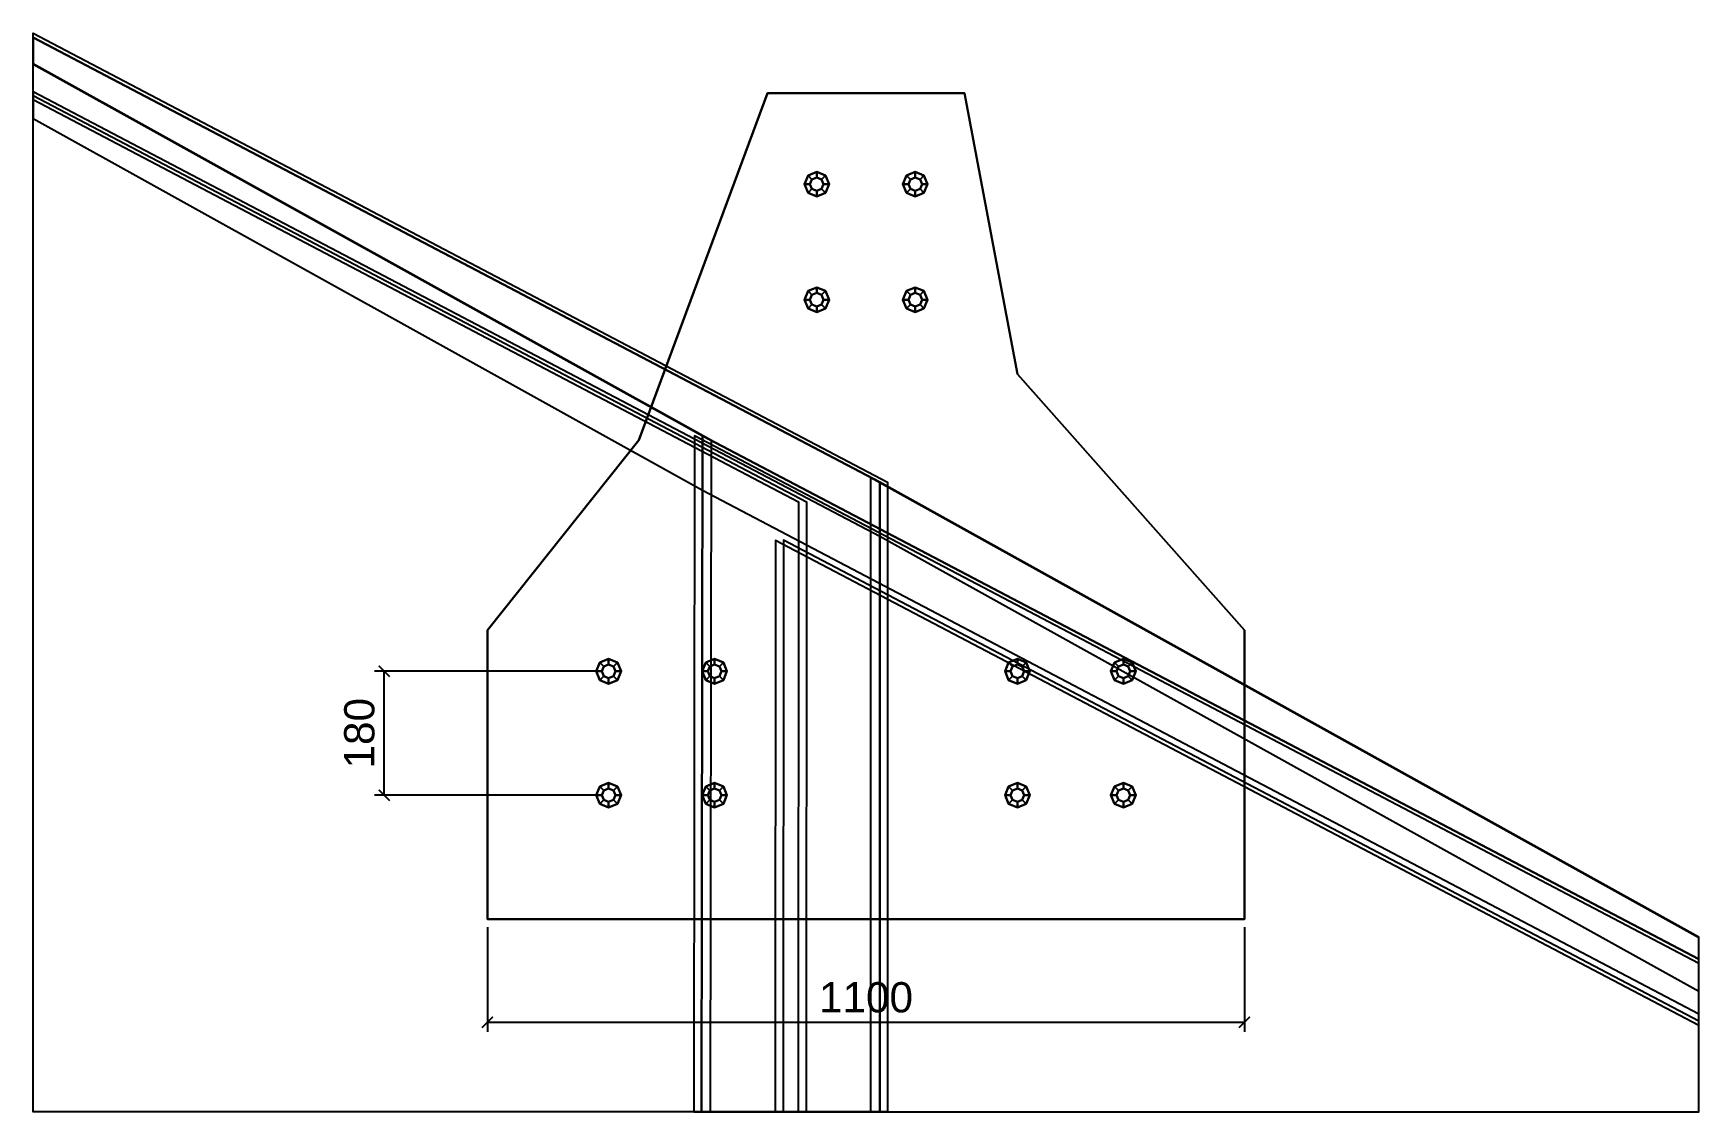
# Model space of a CAD drawing. Header units: millimetres. Extents: x -48000 to 1060615, y -2000 to 333000.
# Drawn here: x 1018790 to 1021210, y -880 to 687 of the extents above; entities that cross this region are included whole.
import ezdxf

# ---------------------------------------------------------------- set-up
doc = ezdxf.new("R2010")
doc.units = ezdxf.units.MM
doc.layers.add('D-STR-DIM', color=7, linetype='Continuous', lineweight=13)
doc.layers.add('D-STR-STRC', color=7, linetype='Continuous', lineweight=25)
doc.styles.add('OpenSansCondensed-Light', font='OpenSansCondensed-Light.ttf')
doc.styles.add('TOWER_UNICODE', font='Arial Unicode.ttf')
doc.dimstyles.new('EZDXF', dxfattribs={"dimtxt": 0.25, "dimasz": 0.175, "dimexe": 0.375, "dimexo": 0.125, "dimgap": 0.1, "dimtad": 1, "dimlfac": 100, "dimzin": 12, "dimdsep": 46, "dimtxsty": 'OpenSansCondensed-Light', "dimblk": 'ARCHTICK', "dimcen": 2.5, "dimazin": 3, "dimtfac": 0.5, "dimtmove": 2, "dimatfit": 3})

# ---------------------------------------------------------------- blocks, each defined once
blk = doc.blocks.new('_ARCHTICK')
at = {"color": 0, "linetype": 'BYBLOCK', "const_width": 0.15}
blk.add_lwpolyline([(-0.5, -0.5), (0.5, 0.5)], dxfattribs=at)

msp = doc.modelspace()

# ---------------------------------------------------------------- linework, layer by layer
at = {"layer": 'D-STR-STRC'}
for points in [[(1020031.42, -880), (1018790, -880), (1018790, 687.23), (1020031.42, 34.79)], [(1020019.95, -880), (1018790, -880), (1018790, 681.2), (1020019.96, 34.79)], [(1021210, -658.53), (1021210, -626.49), (1020019.91, 34.8), (1018790, 681.19), (1018790, 642.6), (1019762.36, 102.29)], [(1018790, 642.59), (1019762.31, 102.3), (1019775.42, 95.42), (1018790, 642.98)], [(1021210, -737.56), (1021210, -705.5), (1020019.91, -44.2), (1018790, 602.19), (1018790, 563.57), (1019762.27, 23.31)], [(1019912.97, -880), (1018790, -880), (1018790, 596.96), (1019913.45, 6.52)], [(1019901.51, -880), (1018790, -880), (1018790, 590.94), (1019901.99, 6.52)], [(1019450, -600), (1020550, -600), (1020550, -180), (1020220, 192), (1020143, 600), (1019857, 600), (1019670, 96), (1019450, -180)], [(1019857, 600), (1019670, 96), (1019670, 96), (1019857, 600)], [(1020143, 600), (1019857, 600), (1019857, 600), (1020143, 600)], [(1020220, 192), (1020143, 600), (1020143, 600), (1020220, 192)], [(1019946.5, 468), (1019941.23, 480.73), (1019928.5, 486), (1019915.77, 480.73), (1019910.5, 468), (1019915.77, 455.27), (1019928.5, 450), (1019941.23, 455.27)], [(1019928.5, 486), (1019915.77, 480.73), (1019915.77, 480.73), (1019928.5, 486)], [(1019928.5, 486), (1019915.77, 480.73), (1019921.5, 475), (1019928.5, 477.9)], [(1019941.23, 480.73), (1019928.5, 486), (1019928.5, 486), (1019941.23, 480.73)], [(1019941.23, 480.73), (1019928.5, 486), (1019928.5, 477.9), (1019935.5, 475)], [(1020089.5, 468), (1020084.23, 480.73), (1020071.5, 486), (1020058.77, 480.73), (1020053.5, 468), (1020058.77, 455.27), (1020071.5, 450), (1020084.23, 455.27)], [(1020071.5, 486), (1020058.77, 480.73), (1020058.77, 480.73), (1020071.5, 486)], [(1020071.5, 486), (1020058.77, 480.73), (1020064.5, 475), (1020071.5, 477.9)], [(1020084.23, 480.73), (1020071.5, 486), (1020071.5, 486), (1020084.23, 480.73)], [(1020084.23, 480.73), (1020071.5, 486), (1020071.5, 477.9), (1020078.5, 475)], [(1019915.77, 480.73), (1019910.5, 468), (1019910.5, 468), (1019915.77, 480.73)], [(1019915.77, 480.73), (1019910.5, 468), (1019918.6, 468), (1019921.5, 475)], [(1019910.5, 468), (1019915.77, 455.27), (1019915.77, 455.27), (1019910.5, 468)], [(1019910.5, 468), (1019915.77, 455.27), (1019921.5, 461), (1019918.6, 468)], [(1019915.77, 455.27), (1019928.5, 450), (1019928.5, 458.1), (1019921.5, 461)], [(1019938.4, 468), (1019935.5, 475), (1019928.5, 477.9), (1019921.5, 475), (1019918.6, 468), (1019921.5, 461), (1019928.5, 458.1), (1019935.5, 461)], [(1019928.5, 450), (1019941.23, 455.27), (1019935.5, 461), (1019928.5, 458.1)], [(1019946.5, 468), (1019941.23, 480.73), (1019935.5, 475), (1019938.4, 468)], [(1019941.23, 455.27), (1019946.5, 468), (1019938.4, 468), (1019935.5, 461)], [(1019946.5, 468), (1019941.23, 480.73), (1019941.23, 480.73), (1019946.5, 468)], [(1019941.23, 455.27), (1019946.5, 468), (1019946.5, 468), (1019941.23, 455.27)], [(1020058.77, 480.73), (1020053.5, 468), (1020053.5, 468), (1020058.77, 480.73)], [(1020058.77, 480.73), (1020053.5, 468), (1020061.6, 468), (1020064.5, 475)], [(1020053.5, 468), (1020058.77, 455.27), (1020058.77, 455.27), (1020053.5, 468)], [(1020053.5, 468), (1020058.77, 455.27), (1020064.5, 461), (1020061.6, 468)], [(1020058.77, 455.27), (1020071.5, 450), (1020071.5, 458.1), (1020064.5, 461)], [(1020081.4, 468), (1020078.5, 475), (1020071.5, 477.9), (1020064.5, 475), (1020061.6, 468), (1020064.5, 461), (1020071.5, 458.1), (1020078.5, 461)], [(1020071.5, 450), (1020084.23, 455.27), (1020078.5, 461), (1020071.5, 458.1)], [(1020089.5, 468), (1020084.23, 480.73), (1020078.5, 475), (1020081.4, 468)], [(1020084.23, 455.27), (1020089.5, 468), (1020081.4, 468), (1020078.5, 461)], [(1020089.5, 468), (1020084.23, 480.73), (1020084.23, 480.73), (1020089.5, 468)], [(1020084.23, 455.27), (1020089.5, 468), (1020089.5, 468), (1020084.23, 455.27)], [(1019915.77, 455.27), (1019928.5, 450), (1019928.5, 450), (1019915.77, 455.27)], [(1019928.5, 450), (1019941.23, 455.27), (1019941.23, 455.27), (1019928.5, 450)], [(1020058.77, 455.27), (1020071.5, 450), (1020071.5, 450), (1020058.77, 455.27)], [(1020071.5, 450), (1020084.23, 455.27), (1020084.23, 455.27), (1020071.5, 450)], [(1019946.5, 300), (1019941.23, 312.73), (1019928.5, 318), (1019915.77, 312.73), (1019910.5, 300), (1019915.77, 287.27), (1019928.5, 282), (1019941.23, 287.27)], [(1019928.5, 318), (1019915.77, 312.73), (1019915.77, 312.73), (1019928.5, 318)], [(1019928.5, 318), (1019915.77, 312.73), (1019921.5, 307), (1019928.5, 309.9)], [(1019941.23, 312.73), (1019928.5, 318), (1019928.5, 318), (1019941.23, 312.73)], [(1019941.23, 312.73), (1019928.5, 318), (1019928.5, 309.9), (1019935.5, 307)], [(1020089.5, 300), (1020084.23, 312.73), (1020071.5, 318), (1020058.77, 312.73), (1020053.5, 300), (1020058.77, 287.27), (1020071.5, 282), (1020084.23, 287.27)], [(1020071.5, 318), (1020058.77, 312.73), (1020058.77, 312.73), (1020071.5, 318)], [(1020071.5, 318), (1020058.77, 312.73), (1020064.5, 307), (1020071.5, 309.9)], [(1020084.23, 312.73), (1020071.5, 318), (1020071.5, 318), (1020084.23, 312.73)], [(1020084.23, 312.73), (1020071.5, 318), (1020071.5, 309.9), (1020078.5, 307)], [(1019915.77, 312.73), (1019910.5, 300), (1019910.5, 300), (1019915.77, 312.73)], [(1019915.77, 312.73), (1019910.5, 300), (1019918.6, 300), (1019921.5, 307)], [(1019910.5, 300), (1019915.77, 287.27), (1019915.77, 287.27), (1019910.5, 300)], [(1019910.5, 300), (1019915.77, 287.27), (1019921.5, 293), (1019918.6, 300)], [(1019915.77, 287.27), (1019928.5, 282), (1019928.5, 290.1), (1019921.5, 293)], [(1019938.4, 300), (1019935.5, 307), (1019928.5, 309.9), (1019921.5, 307), (1019918.6, 300), (1019921.5, 293), (1019928.5, 290.1), (1019935.5, 293)], [(1019928.5, 282), (1019941.23, 287.27), (1019935.5, 293), (1019928.5, 290.1)], [(1019946.5, 300), (1019941.23, 312.73), (1019935.5, 307), (1019938.4, 300)], [(1019941.23, 287.27), (1019946.5, 300), (1019938.4, 300), (1019935.5, 293)], [(1019946.5, 300), (1019941.23, 312.73), (1019941.23, 312.73), (1019946.5, 300)], [(1019941.23, 287.27), (1019946.5, 300), (1019946.5, 300), (1019941.23, 287.27)], [(1020058.77, 312.73), (1020053.5, 300), (1020053.5, 300), (1020058.77, 312.73)], [(1020058.77, 312.73), (1020053.5, 300), (1020061.6, 300), (1020064.5, 307)], [(1020053.5, 300), (1020058.77, 287.27), (1020058.77, 287.27), (1020053.5, 300)], [(1020053.5, 300), (1020058.77, 287.27), (1020064.5, 293), (1020061.6, 300)], [(1020058.77, 287.27), (1020071.5, 282), (1020071.5, 290.1), (1020064.5, 293)], [(1020081.4, 300), (1020078.5, 307), (1020071.5, 309.9), (1020064.5, 307), (1020061.6, 300), (1020064.5, 293), (1020071.5, 290.1), (1020078.5, 293)], [(1020071.5, 282), (1020084.23, 287.27), (1020078.5, 293), (1020071.5, 290.1)], [(1020089.5, 300), (1020084.23, 312.73), (1020078.5, 307), (1020081.4, 300)], [(1020084.23, 287.27), (1020089.5, 300), (1020081.4, 300), (1020078.5, 293)], [(1020089.5, 300), (1020084.23, 312.73), (1020084.23, 312.73), (1020089.5, 300)], [(1020084.23, 287.27), (1020089.5, 300), (1020089.5, 300), (1020084.23, 287.27)], [(1019915.77, 287.27), (1019928.5, 282), (1019928.5, 282), (1019915.77, 287.27)], [(1019928.5, 282), (1019941.23, 287.27), (1019941.23, 287.27), (1019928.5, 282)], [(1020058.77, 287.27), (1020071.5, 282), (1020071.5, 282), (1020058.77, 287.27)], [(1020071.5, 282), (1020084.23, 287.27), (1020084.23, 287.27), (1020071.5, 282)], [(1020550, -180), (1020220, 192), (1020220, 192), (1020550, -180)], [(1019749.63, -880), (1021210, -880), (1021210, -664.86), (1019750.79, 102.04)], [(1019761.16, -880), (1021210, -880), (1021210, -658.54), (1019762.31, 102.3)], [(1019670, 96), (1019450, -180), (1019450, -180), (1019670, 96)], [(1021210, -626.48), (1020019.96, 34.79), (1020006.86, 41.67), (1021210, -626.87)], [(1019868.12, -880), (1021210, -880), (1021210, -754.63), (1019868.65, -49.67)], [(1019879.65, -880), (1021210, -880), (1021210, -748.31), (1019880.18, -49.41)], [(1019450, -180), (1019450, -600), (1019450, -600), (1019450, -180)], [(1020550, -600), (1020550, -180), (1020550, -180), (1020550, -600)], [(1019644, -240), (1019638.73, -227.27), (1019626, -222), (1019613.27, -227.27), (1019608, -240), (1019613.27, -252.73), (1019626, -258), (1019638.73, -252.73)], [(1019613.27, -227.27), (1019608, -240), (1019608, -240), (1019613.27, -227.27)], [(1019613.27, -227.27), (1019608, -240), (1019616.1, -240), (1019619, -233)], [(1019608, -240), (1019613.27, -252.73), (1019613.27, -252.73), (1019608, -240)], [(1019608, -240), (1019613.27, -252.73), (1019619, -247), (1019616.1, -240)], [(1019626, -222), (1019613.27, -227.27), (1019613.27, -227.27), (1019626, -222)], [(1019626, -222), (1019613.27, -227.27), (1019619, -233), (1019626, -230.1)], [(1019635.9, -240), (1019633, -233), (1019626, -230.1), (1019619, -233), (1019616.1, -240), (1019619, -247), (1019626, -249.9), (1019633, -247)], [(1019638.73, -227.27), (1019626, -222), (1019626, -222), (1019638.73, -227.27)], [(1019638.73, -227.27), (1019626, -222), (1019626, -230.1), (1019633, -233)], [(1019644, -240), (1019638.73, -227.27), (1019633, -233), (1019635.9, -240)], [(1019638.73, -252.73), (1019644, -240), (1019635.9, -240), (1019633, -247)], [(1019644, -240), (1019638.73, -227.27), (1019638.73, -227.27), (1019644, -240)], [(1019638.73, -252.73), (1019644, -240), (1019644, -240), (1019638.73, -252.73)], [(1019798, -240), (1019792.73, -227.27), (1019780, -222), (1019767.27, -227.27), (1019762, -240), (1019767.27, -252.73), (1019780, -258), (1019792.73, -252.73)], [(1019767.27, -227.27), (1019762, -240), (1019762, -240), (1019767.27, -227.27)], [(1019767.27, -227.27), (1019762, -240), (1019770.1, -240), (1019773, -233)], [(1019762, -240), (1019767.27, -252.73), (1019767.27, -252.73), (1019762, -240)], [(1019762, -240), (1019767.27, -252.73), (1019773, -247), (1019770.1, -240)], [(1019780, -222), (1019767.27, -227.27), (1019767.27, -227.27), (1019780, -222)], [(1019780, -222), (1019767.27, -227.27), (1019773, -233), (1019780, -230.1)], [(1019789.9, -240), (1019787, -233), (1019780, -230.1), (1019773, -233), (1019770.1, -240), (1019773, -247), (1019780, -249.9), (1019787, -247)], [(1019792.73, -227.27), (1019780, -222), (1019780, -222), (1019792.73, -227.27)], [(1019792.73, -227.27), (1019780, -222), (1019780, -230.1), (1019787, -233)], [(1019798, -240), (1019792.73, -227.27), (1019787, -233), (1019789.9, -240)], [(1019792.73, -252.73), (1019798, -240), (1019789.9, -240), (1019787, -247)], [(1019798, -240), (1019792.73, -227.27), (1019792.73, -227.27), (1019798, -240)], [(1019792.73, -252.73), (1019798, -240), (1019798, -240), (1019792.73, -252.73)], [(1020238, -240), (1020232.73, -227.27), (1020220, -222), (1020207.27, -227.27), (1020202, -240), (1020207.27, -252.73), (1020220, -258), (1020232.73, -252.73)], [(1020207.27, -227.27), (1020202, -240), (1020202, -240), (1020207.27, -227.27)], [(1020207.27, -227.27), (1020202, -240), (1020210.1, -240), (1020213, -233)], [(1020202, -240), (1020207.27, -252.73), (1020207.27, -252.73), (1020202, -240)], [(1020202, -240), (1020207.27, -252.73), (1020213, -247), (1020210.1, -240)], [(1020220, -222), (1020207.27, -227.27), (1020207.27, -227.27), (1020220, -222)], [(1020220, -222), (1020207.27, -227.27), (1020213, -233), (1020220, -230.1)], [(1020229.9, -240), (1020227, -233), (1020220, -230.1), (1020213, -233), (1020210.1, -240), (1020213, -247), (1020220, -249.9), (1020227, -247)], [(1020232.73, -227.27), (1020220, -222), (1020220, -222), (1020232.73, -227.27)], [(1020232.73, -227.27), (1020220, -222), (1020220, -230.1), (1020227, -233)], [(1020238, -240), (1020232.73, -227.27), (1020227, -233), (1020229.9, -240)], [(1020232.73, -252.73), (1020238, -240), (1020229.9, -240), (1020227, -247)], [(1020238, -240), (1020232.73, -227.27), (1020232.73, -227.27), (1020238, -240)], [(1020232.73, -252.73), (1020238, -240), (1020238, -240), (1020232.73, -252.73)], [(1020392, -240), (1020386.73, -227.27), (1020374, -222), (1020361.27, -227.27), (1020356, -240), (1020361.27, -252.73), (1020374, -258), (1020386.73, -252.73)], [(1020361.27, -227.27), (1020356, -240), (1020356, -240), (1020361.27, -227.27)], [(1020361.27, -227.27), (1020356, -240), (1020364.1, -240), (1020367, -233)], [(1020356, -240), (1020361.27, -252.73), (1020361.27, -252.73), (1020356, -240)], [(1020356, -240), (1020361.27, -252.73), (1020367, -247), (1020364.1, -240)], [(1020374, -222), (1020361.27, -227.27), (1020361.27, -227.27), (1020374, -222)], [(1020374, -222), (1020361.27, -227.27), (1020367, -233), (1020374, -230.1)], [(1020383.9, -240), (1020381, -233), (1020374, -230.1), (1020367, -233), (1020364.1, -240), (1020367, -247), (1020374, -249.9), (1020381, -247)], [(1020386.73, -227.27), (1020374, -222), (1020374, -222), (1020386.73, -227.27)], [(1020386.73, -227.27), (1020374, -222), (1020374, -230.1), (1020381, -233)], [(1020392, -240), (1020386.73, -227.27), (1020381, -233), (1020383.9, -240)], [(1020386.73, -252.73), (1020392, -240), (1020383.9, -240), (1020381, -247)], [(1020392, -240), (1020386.73, -227.27), (1020386.73, -227.27), (1020392, -240)], [(1020386.73, -252.73), (1020392, -240), (1020392, -240), (1020386.73, -252.73)], [(1019613.27, -252.73), (1019626, -258), (1019626, -249.9), (1019619, -247)], [(1019613.27, -252.73), (1019626, -258), (1019626, -258), (1019613.27, -252.73)], [(1019626, -258), (1019638.73, -252.73), (1019633, -247), (1019626, -249.9)], [(1019626, -258), (1019638.73, -252.73), (1019638.73, -252.73), (1019626, -258)], [(1019767.27, -252.73), (1019780, -258), (1019780, -249.9), (1019773, -247)], [(1019767.27, -252.73), (1019780, -258), (1019780, -258), (1019767.27, -252.73)], [(1019780, -258), (1019792.73, -252.73), (1019787, -247), (1019780, -249.9)], [(1019780, -258), (1019792.73, -252.73), (1019792.73, -252.73), (1019780, -258)], [(1020207.27, -252.73), (1020220, -258), (1020220, -249.9), (1020213, -247)], [(1020207.27, -252.73), (1020220, -258), (1020220, -258), (1020207.27, -252.73)], [(1020220, -258), (1020232.73, -252.73), (1020227, -247), (1020220, -249.9)], [(1020220, -258), (1020232.73, -252.73), (1020232.73, -252.73), (1020220, -258)], [(1020361.27, -252.73), (1020374, -258), (1020374, -249.9), (1020367, -247)], [(1020361.27, -252.73), (1020374, -258), (1020374, -258), (1020361.27, -252.73)], [(1020374, -258), (1020386.73, -252.73), (1020381, -247), (1020374, -249.9)], [(1020374, -258), (1020386.73, -252.73), (1020386.73, -252.73), (1020374, -258)], [(1019644, -420), (1019638.73, -407.27), (1019626, -402), (1019613.27, -407.27), (1019608, -420), (1019613.27, -432.73), (1019626, -438), (1019638.73, -432.73)], [(1019613.27, -407.27), (1019608, -420), (1019608, -420), (1019613.27, -407.27)], [(1019613.27, -407.27), (1019608, -420), (1019616.1, -420), (1019619, -413)], [(1019626, -402), (1019613.27, -407.27), (1019613.27, -407.27), (1019626, -402)], [(1019626, -402), (1019613.27, -407.27), (1019619, -413), (1019626, -410.1)], [(1019635.9, -420), (1019633, -413), (1019626, -410.1), (1019619, -413), (1019616.1, -420), (1019619, -427), (1019626, -429.9), (1019633, -427)], [(1019638.73, -407.27), (1019626, -402), (1019626, -402), (1019638.73, -407.27)], [(1019638.73, -407.27), (1019626, -402), (1019626, -410.1), (1019633, -413)], [(1019644, -420), (1019638.73, -407.27), (1019633, -413), (1019635.9, -420)], [(1019644, -420), (1019638.73, -407.27), (1019638.73, -407.27), (1019644, -420)], [(1019798, -420), (1019792.73, -407.27), (1019780, -402), (1019767.27, -407.27), (1019762, -420), (1019767.27, -432.73), (1019780, -438), (1019792.73, -432.73)], [(1019767.27, -407.27), (1019762, -420), (1019762, -420), (1019767.27, -407.27)], [(1019767.27, -407.27), (1019762, -420), (1019770.1, -420), (1019773, -413)], [(1019780, -402), (1019767.27, -407.27), (1019767.27, -407.27), (1019780, -402)], [(1019780, -402), (1019767.27, -407.27), (1019773, -413), (1019780, -410.1)], [(1019789.9, -420), (1019787, -413), (1019780, -410.1), (1019773, -413), (1019770.1, -420), (1019773, -427), (1019780, -429.9), (1019787, -427)], [(1019792.73, -407.27), (1019780, -402), (1019780, -402), (1019792.73, -407.27)], [(1019792.73, -407.27), (1019780, -402), (1019780, -410.1), (1019787, -413)], [(1019798, -420), (1019792.73, -407.27), (1019787, -413), (1019789.9, -420)], [(1019798, -420), (1019792.73, -407.27), (1019792.73, -407.27), (1019798, -420)], [(1020238, -420), (1020232.73, -407.27), (1020220, -402), (1020207.27, -407.27), (1020202, -420), (1020207.27, -432.73), (1020220, -438), (1020232.73, -432.73)], [(1020207.27, -407.27), (1020202, -420), (1020202, -420), (1020207.27, -407.27)], [(1020207.27, -407.27), (1020202, -420), (1020210.1, -420), (1020213, -413)], [(1020220, -402), (1020207.27, -407.27), (1020207.27, -407.27), (1020220, -402)], [(1020220, -402), (1020207.27, -407.27), (1020213, -413), (1020220, -410.1)], [(1020229.9, -420), (1020227, -413), (1020220, -410.1), (1020213, -413), (1020210.1, -420), (1020213, -427), (1020220, -429.9), (1020227, -427)], [(1020232.73, -407.27), (1020220, -402), (1020220, -402), (1020232.73, -407.27)], [(1020232.73, -407.27), (1020220, -402), (1020220, -410.1), (1020227, -413)], [(1020238, -420), (1020232.73, -407.27), (1020227, -413), (1020229.9, -420)], [(1020238, -420), (1020232.73, -407.27), (1020232.73, -407.27), (1020238, -420)], [(1020392, -420), (1020386.73, -407.27), (1020374, -402), (1020361.27, -407.27), (1020356, -420), (1020361.27, -432.73), (1020374, -438), (1020386.73, -432.73)], [(1020361.27, -407.27), (1020356, -420), (1020356, -420), (1020361.27, -407.27)], [(1020361.27, -407.27), (1020356, -420), (1020364.1, -420), (1020367, -413)], [(1020374, -402), (1020361.27, -407.27), (1020361.27, -407.27), (1020374, -402)], [(1020374, -402), (1020361.27, -407.27), (1020367, -413), (1020374, -410.1)], [(1020383.9, -420), (1020381, -413), (1020374, -410.1), (1020367, -413), (1020364.1, -420), (1020367, -427), (1020374, -429.9), (1020381, -427)], [(1020386.73, -407.27), (1020374, -402), (1020374, -402), (1020386.73, -407.27)], [(1020386.73, -407.27), (1020374, -402), (1020374, -410.1), (1020381, -413)], [(1020392, -420), (1020386.73, -407.27), (1020381, -413), (1020383.9, -420)], [(1020392, -420), (1020386.73, -407.27), (1020386.73, -407.27), (1020392, -420)], [(1019608, -420), (1019613.27, -432.73), (1019613.27, -432.73), (1019608, -420)], [(1019608, -420), (1019613.27, -432.73), (1019619, -427), (1019616.1, -420)], [(1019613.27, -432.73), (1019626, -438), (1019626, -429.9), (1019619, -427)], [(1019613.27, -432.73), (1019626, -438), (1019626, -438), (1019613.27, -432.73)], [(1019626, -438), (1019638.73, -432.73), (1019633, -427), (1019626, -429.9)], [(1019626, -438), (1019638.73, -432.73), (1019638.73, -432.73), (1019626, -438)], [(1019638.73, -432.73), (1019644, -420), (1019635.9, -420), (1019633, -427)], [(1019638.73, -432.73), (1019644, -420), (1019644, -420), (1019638.73, -432.73)], [(1019762, -420), (1019767.27, -432.73), (1019767.27, -432.73), (1019762, -420)], [(1019762, -420), (1019767.27, -432.73), (1019773, -427), (1019770.1, -420)], [(1019767.27, -432.73), (1019780, -438), (1019780, -429.9), (1019773, -427)], [(1019767.27, -432.73), (1019780, -438), (1019780, -438), (1019767.27, -432.73)], [(1019780, -438), (1019792.73, -432.73), (1019787, -427), (1019780, -429.9)], [(1019780, -438), (1019792.73, -432.73), (1019792.73, -432.73), (1019780, -438)], [(1019792.73, -432.73), (1019798, -420), (1019789.9, -420), (1019787, -427)], [(1019792.73, -432.73), (1019798, -420), (1019798, -420), (1019792.73, -432.73)], [(1020202, -420), (1020207.27, -432.73), (1020207.27, -432.73), (1020202, -420)], [(1020202, -420), (1020207.27, -432.73), (1020213, -427), (1020210.1, -420)], [(1020207.27, -432.73), (1020220, -438), (1020220, -429.9), (1020213, -427)], [(1020207.27, -432.73), (1020220, -438), (1020220, -438), (1020207.27, -432.73)], [(1020220, -438), (1020232.73, -432.73), (1020227, -427), (1020220, -429.9)], [(1020220, -438), (1020232.73, -432.73), (1020232.73, -432.73), (1020220, -438)], [(1020232.73, -432.73), (1020238, -420), (1020229.9, -420), (1020227, -427)], [(1020232.73, -432.73), (1020238, -420), (1020238, -420), (1020232.73, -432.73)], [(1020356, -420), (1020361.27, -432.73), (1020361.27, -432.73), (1020356, -420)], [(1020356, -420), (1020361.27, -432.73), (1020367, -427), (1020364.1, -420)], [(1020361.27, -432.73), (1020374, -438), (1020374, -429.9), (1020367, -427)], [(1020361.27, -432.73), (1020374, -438), (1020374, -438), (1020361.27, -432.73)], [(1020374, -438), (1020386.73, -432.73), (1020381, -427), (1020374, -429.9)], [(1020374, -438), (1020386.73, -432.73), (1020386.73, -432.73), (1020374, -438)], [(1020386.73, -432.73), (1020392, -420), (1020383.9, -420), (1020381, -427)], [(1020386.73, -432.73), (1020392, -420), (1020392, -420), (1020386.73, -432.73)], [(1019450, -600), (1020550, -600), (1020550, -600), (1019450, -600)]]:
    msp.add_lwpolyline(points, close=True, dxfattribs=at)
for points in [[(1019761.16, -880), (1019761.16, -880), (1019762.31, 102.3)], [(1019762.27, 23.31), (1019762.36, 102.29)], [(1019774.27, -880), (1019774.27, -880), (1019775.42, 95.42)], [(1020006.85, -880), (1020006.85, -880), (1020006.86, 41.67)], [(1020019.91, -44.2), (1020019.91, 34.8)], [(1020019.95, -880), (1020019.95, -880), (1020019.96, 34.79)]]:
    msp.add_lwpolyline(points, dxfattribs=at)

# ---------------------------------------------------------------- dimensions: what is measured, and where the dimension line sits
at = {"layer": 'D-STR-DIM'}
msp.add_linear_dim(base=(1019300, -420), p1=(1019626, -420), p2=(1019626, -240), angle=90, dimstyle='EZDXF', override={"dimtxt": 44, "dimasz": 16, "dimexe": 14, "dimexo": 12, "dimgap": 14, "dimtad": 1, "dimdec": 1, "dimlfac": 1, "dimlunit": 2, "dimtxsty": 'TOWER_UNICODE', "dimclrd": 7, "dimclre": 7, "dimclrt": 7}, dxfattribs=at).render()
msp.add_linear_dim(base=(1019450, -750), p1=(1019450, -600), p2=(1020550, -600), dimstyle='EZDXF', override={"dimtxt": 44, "dimasz": 16, "dimexe": 14, "dimexo": 12, "dimgap": 14, "dimtad": 1, "dimdec": 1, "dimlfac": 1, "dimlunit": 2, "dimtxsty": 'TOWER_UNICODE', "dimclrd": 7, "dimclre": 7, "dimclrt": 7}, dxfattribs=at).render()

doc.saveas('drawing.dxf')
